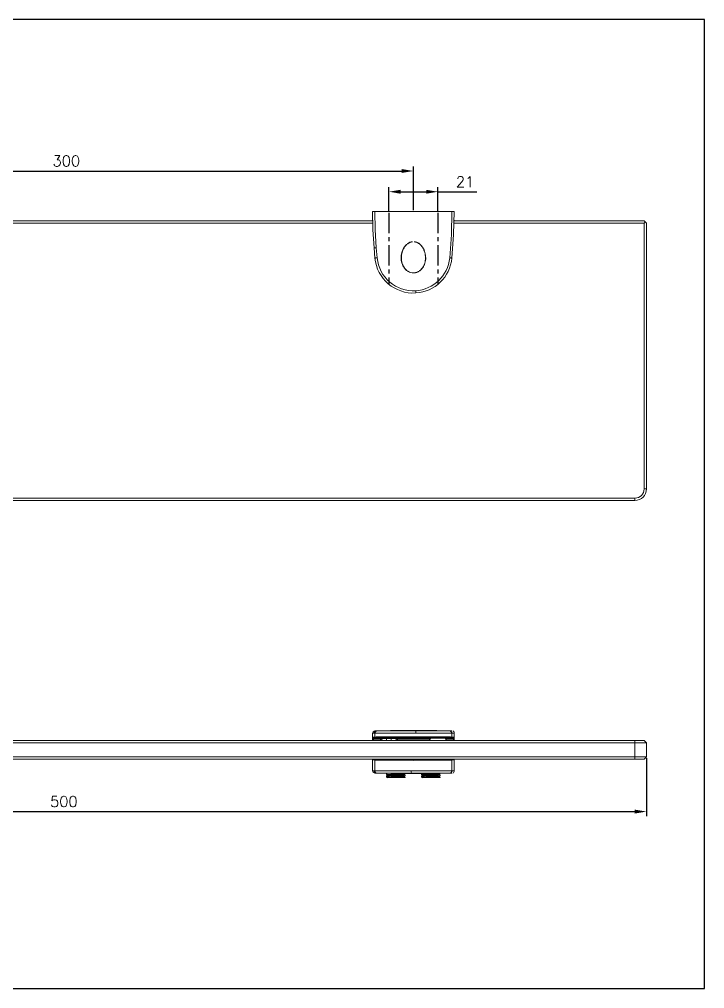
# Model space of a CAD drawing. Extents: x -166 to 422, y -3 to 413.
# Drawn here: x 128.2 to 422.3, y -3.1 to 412.7 of the extents above; entities that cross this region are included whole.
import ezdxf

# ---------------------------------------------------------------- set-up
doc = ezdxf.new("R2010")
doc.units = 0
doc.header["$LTSCALE"] = 23.1
doc.header["$MEASUREMENT"] = 0
doc.linetypes.add('CENTER', pattern=[0.6, 0.375, -0.075, 0.075, -0.075])
doc.layers.get('0').update_dxf_attribs({"linetype": 'CONTINUOUS'})
doc.layers.get('Defpoints').update_dxf_attribs({"linetype": 'CONTINUOUS'})
doc.styles.get("Standard").update_dxf_attribs({"font": 'txt.shx', "bigfont": 'whgtxt.shx'})
doc.dimstyles.get("Standard").update_dxf_attribs({"dimtxt": 2.5, "dimasz": 0.18, "dimexe": 0.18, "dimexo": 0.0625, "dimgap": 0.09, "dimtad": 0, "dimtih": 1, "dimtoh": 1, "dimdec": 4, "dimzin": 0, "dimdsep": 46, "dimtxsty": 'Standard', "dimcen": 0.09, "dimadec": 0, "dimazin": 0, "dimtp": 0.001, "dimtm": 0.001, "dimtfac": 1, "dimtdec": 4, "dimtofl": 0, "dimtmove": 0, "dimatfit": 0, "dimfxl": 0, "dimtolj": 1, "dimtzin": 0, "dimarcsym": 0})

# ---------------------------------------------------------------- blocks, each defined once
blk = doc.blocks.new('*D24')
at = {"color": 2, "lineweight": -2, "transparency": 16777216}
for p, q in [((-102.68, 95.83), (-102.68, 70.88)), ((397.32, 95.83), (397.32, 70.88)), ((-97.68, 72.88), (392.32, 72.88))]:
    blk.add_line(p, q, dxfattribs=at)
at = {"color": 2, "transparency": 16777216}
for points in [[(-97.68, 73.71), (-97.68, 72.04), (-102.68, 72.88)], [(392.32, 73.71), (392.32, 72.04), (397.32, 72.88)]]:
    blk.add_solid(points, dxfattribs=at)
at = {"layer": 'Defpoints', "color": 0, "transparency": 16777216}
for p in [(-102.68, 96.43), (397.32, 96.43), (397.32, 72.88)]:
    blk.add_point(p, dxfattribs=at)
at = {"color": 2, "transparency": 16777216, "insert": (147.32, 77.18), "char_height": 4.6, "attachment_point": 5}
blk.add_mtext('\\A1;500', dxfattribs=at)
blk = doc.blocks.new('*D28')
at = {"color": 2, "lineweight": -2, "transparency": 16777216}
for p, q in [((286.82, 330.32), (286.82, 340.79)), ((291.82, 338.79), (302.82, 338.79)), ((307.82, 330.32), (307.82, 340.79)), ((307.82, 338.79), (324.56, 338.79))]:
    blk.add_line(p, q, dxfattribs=at)
at = {"color": 2, "transparency": 16777216}
for points in [[(291.82, 339.62), (291.82, 337.95), (286.82, 338.79)], [(302.82, 339.62), (302.82, 337.95), (307.82, 338.79)]]:
    blk.add_solid(points, dxfattribs=at)
at = {"layer": 'Defpoints', "color": 0, "transparency": 16777216}
for p in [(307.82, 338.79), (286.82, 329.72), (307.82, 329.72)]:
    blk.add_point(p, dxfattribs=at)
at = {"color": 2, "transparency": 16777216, "insert": (319.49, 343.09), "char_height": 4.6, "attachment_point": 5}
blk.add_mtext('\\A1;21', dxfattribs=at)
blk = doc.blocks.new('*D29')
at = {"color": 2, "lineweight": -2, "transparency": 16777216}
for p, q in [((-2.68, 330.92), (-2.68, 349.68)), ((297.32, 330.92), (297.32, 349.68)), ((2.32, 347.68), (292.32, 347.68))]:
    blk.add_line(p, q, dxfattribs=at)
at = {"color": 2, "transparency": 16777216}
for points in [[(2.32, 348.52), (2.32, 346.85), (-2.68, 347.68)], [(292.32, 348.52), (292.32, 346.85), (297.32, 347.68)]]:
    blk.add_solid(points, dxfattribs=at)
at = {"layer": 'Defpoints', "color": 0, "transparency": 16777216}
for p in [(297.32, 347.68), (-2.68, 330.32), (297.32, 330.32)]:
    blk.add_point(p, dxfattribs=at)
at = {"color": 2, "transparency": 16777216, "insert": (148.39, 351.98), "char_height": 4.6, "attachment_point": 5}
blk.add_mtext('\\A1;300', dxfattribs=at)
blk = doc.blocks.new('A$C799D01EE')
at = {"color": 7, "linetype": 'Continuous', "lineweight": 15}
for points, knots in [([(12.97, 0.36), (13.01, 0.75), (13.1, 1.12), (13.31, 1.66), (13.39, 1.84), (13.58, 2.18), (13.68, 2.34), (14.02, 2.81), (14.28, 3.1), (14.85, 3.62), (15.16, 3.85), (15.81, 4.26), (16.16, 4.44), (16.87, 4.74), (17.23, 4.86), (17.97, 5.06), (18.35, 5.14), (19.12, 5.24), (19.5, 5.27), (20.27, 5.27), (20.65, 5.25), (21.42, 5.14), (21.8, 5.06), (22.53, 4.84), (22.89, 4.7), (23.59, 4.36), (23.92, 4.16), (24.38, 3.82), (24.53, 3.7), (24.82, 3.44), (24.96, 3.31), (25.36, 2.88), (25.58, 2.57), (25.87, 2.07), (25.96, 1.89), (26.11, 1.53), (26.17, 1.35), (26.27, 0.98), (26.31, 0.79), (26.37, 0.41), (26.38, 0.21), (26.38, -0.37), (26.33, -0.75), (26.13, -1.5), (25.99, -1.86), (25.7, -2.37), (25.6, -2.53), (25.37, -2.85), (25.25, -3), (24.86, -3.42), (24.57, -3.69), (23.94, -4.15), (23.61, -4.35), (22.92, -4.69), (22.56, -4.83), (21.82, -5.05), (21.44, -5.14), (20.67, -5.25), (20.29, -5.27), (19.52, -5.27), (19.13, -5.24), (18.36, -5.14), (17.98, -5.06), (17.24, -4.87), (16.88, -4.74), (16.17, -4.44), (15.83, -4.27), (15.17, -3.86), (14.86, -3.63), (14.29, -3.11), (14.02, -2.82), (13.57, -2.19), (13.38, -1.85), (13.1, -1.12), (13.01, -0.75), (12.97, -0.36)], [0, 0, 0, 0, 0.03125, 0.03125, 0.046875, 0.046875, 0.0625, 0.0625, 0.09375, 0.09375, 0.125, 0.125, 0.15625, 0.15625, 0.1875, 0.1875, 0.21875, 0.21875, 0.25, 0.25, 0.28125, 0.28125, 0.3125, 0.3125, 0.34375, 0.34375, 0.375, 0.375, 0.390625, 0.390625, 0.40625, 0.40625, 0.4375, 0.4375, 0.453125, 0.453125, 0.46875, 0.46875, 0.484375, 0.484375, 0.5, 0.5, 0.53125, 0.53125, 0.5625, 0.5625, 0.578125, 0.578125, 0.59375, 0.59375, 0.625, 0.625, 0.65625, 0.65625, 0.6875, 0.6875, 0.71875, 0.71875, 0.75, 0.75, 0.78125, 0.78125, 0.8125, 0.8125, 0.84375, 0.84375, 0.875, 0.875, 0.90625, 0.90625, 0.9375, 0.9375, 0.96875, 0.96875, 1, 1, 1, 1]), ([(13.04, -0.35), (13.08, -0.74), (13.17, -1.11), (13.45, -1.82), (13.64, -2.16), (14.09, -2.77), (14.35, -3.06), (14.91, -3.57), (15.22, -3.79), (15.87, -4.19), (16.21, -4.37), (16.91, -4.66), (17.27, -4.78), (18, -4.97), (18.38, -5.05), (19.13, -5.15), (19.51, -5.17), (20.27, -5.18), (20.65, -5.15), (21.41, -5.05), (21.78, -4.97), (22.51, -4.75), (22.87, -4.61), (23.55, -4.28), (23.88, -4.08), (24.5, -3.63), (24.79, -3.37), (25.17, -2.95), (25.29, -2.81), (25.52, -2.5), (25.62, -2.34), (25.91, -1.84), (26.05, -1.49), (26.25, -0.74), (26.3, -0.37), (26.3, 0.2), (26.29, 0.4), (26.24, 0.78), (26.2, 0.96), (26.04, 1.51), (25.89, 1.87), (25.51, 2.53), (25.28, 2.83), (24.89, 3.26), (24.76, 3.39), (24.47, 3.64), (24.32, 3.76), (23.86, 4.09), (23.53, 4.29), (22.84, 4.62), (22.49, 4.76), (21.76, 4.97), (21.39, 5.05), (20.64, 5.16), (20.26, 5.18), (19.5, 5.17), (19.12, 5.15), (18.37, 5.05), (17.99, 4.97), (17.26, 4.78), (16.9, 4.65), (16.2, 4.36), (15.86, 4.19), (15.21, 3.79), (14.91, 3.56), (14.34, 3.05), (14.08, 2.77), (13.75, 2.31), (13.64, 2.15), (13.46, 1.81), (13.38, 1.64), (13.17, 1.1), (13.08, 0.74), (13.04, 0.35)], [0, 0, 0, 0, 0.03125, 0.03125, 0.0625, 0.0625, 0.09375, 0.09375, 0.125, 0.125, 0.15625, 0.15625, 0.1875, 0.1875, 0.21875, 0.21875, 0.25, 0.25, 0.28125, 0.28125, 0.3125, 0.3125, 0.34375, 0.34375, 0.375, 0.375, 0.40625, 0.40625, 0.421875, 0.421875, 0.4375, 0.4375, 0.46875, 0.46875, 0.5, 0.5, 0.515625, 0.515625, 0.53125, 0.53125, 0.5625, 0.5625, 0.59375, 0.59375, 0.609375, 0.609375, 0.625, 0.625, 0.65625, 0.65625, 0.6875, 0.6875, 0.71875, 0.71875, 0.75, 0.75, 0.78125, 0.78125, 0.8125, 0.8125, 0.84375, 0.84375, 0.875, 0.875, 0.90625, 0.90625, 0.9375, 0.9375, 0.953125, 0.953125, 0.96875, 0.96875, 1, 1, 1, 1])]:
    blk.add_open_spline(points, degree=3, knots=knots, dxfattribs=at)
blk = doc.blocks.new('A$C41BA2DAD')
blk.add_lwpolyline([(-103.23, -187.07), (386.82, -187.07), (386.82, 159.43), (-103.23, 159.43)], close=True)

msp = doc.modelspace()

# ---------------------------------------------------------------- linework, layer by layer
at = {"color": 7, "linetype": 'Continuous', "lineweight": 15}
for p, q in [((279.824, 330.322), (280.797, 330.322)), ((313.851, 330.322), (314.824, 330.322)), ((14.728, 326.322), (279.9, 326.322)), ((314.728, 326.322), (396.324, 326.322)), ((396.824, 325.822), (396.324, 326.322)), ((397.324, 325.322), (396.824, 325.822)), ((397.324, 325.322), (397.324, 211.322)), ((280.794, 310.322), (280.415, 314.713)), ((392.324, 206.322), (-97.676, 206.322)), ((279.824, 106.454), (279.824, 103.426)), ((280.173, 104.431), (284.277, 104.431)), ((281.384, 107.454), (281.54, 107.455)), ((281.54, 107.455), (281.761, 107.455)), ((285.824, 104.428), (287.824, 104.428)), ((289.371, 104.431), (304.264, 104.431)), ((311.384, 104.431), (314.475, 104.431)), ((312.887, 107.455), (313.071, 107.455)), ((314.824, 106.454), (314.824, 103.426)), ((-97.676, 103.426), (392.324, 103.426)), ((280.157, 103.931), (280.157, 103.426)), ((314.491, 103.426), (314.491, 103.931)), ((392.324, 103.426), (396.324, 103.426)), ((397.324, 102.426), (396.324, 103.426)), ((397.324, 102.426), (397.324, 96.426)), ((397.324, 96.426), (396.324, 95.426)), ((392.324, 95.426), (-97.676, 95.426)), ((279.824, 95.426), (279.824, 90.398)), ((314.824, 95.426), (314.824, 90.398)), ((396.324, 95.426), (392.324, 95.426)), ((281.542, 89.398), (281.384, 89.398)), ((281.761, 89.398), (281.542, 89.398)), ((313.071, 89.398), (312.887, 89.398))]:
    msp.add_line(p, q, dxfattribs=at)
at = {"color": 1, "linetype": 'CENTER'}
for p, q in [((286.824, 329.722), (286.824, 299.062)), ((307.824, 329.722), (307.824, 299.062))]:
    msp.add_line(p, q, dxfattribs=at)
at = {"color": 2, "linetype": 'Continuous', "lineweight": 15}
for p, q in [((279.919, 325.322), (14.704, 325.322)), ((396.324, 325.322), (314.704, 325.322)), ((396.324, 325.322), (396.824, 325.822)), ((396.324, 211.322), (396.324, 325.322)), ((281.384, 314.787), (281.761, 310.416)), ((397.324, 211.322), (396.324, 211.322)), ((-97.676, 207.322), (392.324, 207.322)), ((392.324, 206.322), (392.324, 207.322)), ((280.794, 106.455), (280.415, 106.455)), ((280.794, 106.455), (280.794, 104.866)), ((285.824, 104.282), (285.824, 104.428)), ((287.824, 104.282), (285.824, 104.282)), ((285.824, 104.282), (285.824, 103.426)), ((287.824, 104.282), (287.824, 104.428)), ((287.824, 104.282), (287.824, 103.426)), ((313.854, 106.455), (313.854, 104.866)), ((392.324, 102.426), (-97.676, 102.426)), ((280.157, 103.931), (279.857, 103.931)), ((279.857, 103.426), (279.857, 103.931)), ((283.771, 103.931), (280.157, 103.931)), ((304.474, 103.931), (289.877, 103.931)), ((314.491, 103.931), (311.174, 103.931)), ((314.791, 103.931), (314.491, 103.931)), ((314.791, 103.931), (314.791, 103.426)), ((392.324, 102.426), (392.324, 103.426)), ((392.324, 96.426), (392.324, 102.426)), ((397.324, 102.426), (392.324, 102.426)), ((-97.676, 96.426), (392.324, 96.426)), ((392.324, 96.426), (392.324, 95.426)), ((392.324, 96.426), (397.324, 96.426)), ((284.277, 95.422), (280.173, 95.422)), ((280.794, 94.987), (280.794, 90.397)), ((285.824, 95.425), (285.824, 95.426)), ((286.324, 95.425), (285.824, 95.425)), ((286.324, 95.426), (286.324, 95.244)), ((293.324, 95.244), (293.324, 95.426)), ((301.324, 95.422), (293.324, 95.422)), ((301.324, 95.426), (301.324, 95.244)), ((308.324, 95.244), (308.324, 95.426)), ((314.475, 95.422), (311.384, 95.422)), ((313.854, 94.987), (313.854, 90.397)), ((280.415, 90.398), (280.794, 90.397)), ((281.351, 89.385), (281.43, 89.389)), ((281.542, 89.398), (282.08, 89.385)), ((282.08, 89.383), (282.123, 89.383)), ((285.835, 89.297), (282.851, 89.346)), ((284.776, 89.318), (285.516, 89.302)), ((285.516, 89.301), (285.835, 89.295)), ((285.824, 89.134), (285.824, 88.719)), ((285.824, 88.134), (285.824, 87.719)), ((290.849, 87.426), (286.322, 87.426)), ((290.849, 87.426), (293.824, 87.426)), ((293.824, 88.219), (293.824, 88.634)), ((293.824, 87.426), (293.824, 87.634)), ((299.949, 89.185), (294.702, 89.195)), ((299.939, 89.182), (300.844, 89.187)), ((300.824, 89.134), (300.824, 88.719)), ((300.824, 88.134), (300.824, 87.719)), ((305.849, 87.426), (301.322, 87.426)), ((305.849, 87.426), (308.824, 87.426)), ((308.824, 88.219), (308.824, 88.634)), ((308.824, 87.426), (308.824, 87.634)), ((311.797, 89.346), (309.347, 89.311)), ((312.525, 89.383), (312.569, 89.383)), ((312.568, 89.386), (313.342, 89.404))]:
    msp.add_line(p, q, dxfattribs=at)
at = {"color": 7, "linetype": 'Continuous', "lineweight": 15, "flags": 128}
for points in [[(280.415, 314.713), (279.972, 322.512), (279.824, 330.322)], [(314.824, 330.322), (314.587, 320.431), (313.854, 310.322)], [(279.863, 326.322), (279.859, 326.498), (279.858, 326.598), (279.857, 326.616)], [(280.797, 107.454), (280.944, 107.454), (281.384, 107.454)], [(284.212, 104.262), (284.235, 104.368), (284.263, 104.423), (284.275, 104.431), (284.277, 104.431)], [(284.277, 104.431), (284.283, 104.431), (285.824, 104.428)], [(287.824, 104.428), (288.996, 104.43), (289.371, 104.431)], [(289.436, 104.262), (289.413, 104.368), (289.385, 104.424), (289.373, 104.431), (289.371, 104.431)], [(304.264, 104.431), (304.518, 104.38), (304.58, 104.334), (304.619, 104.266), (304.623, 104.198), (304.603, 104.124), (304.543, 104.016), (304.474, 103.931)], [(311.174, 103.931), (311.082, 104.051), (311.037, 104.147), (311.024, 104.222), (311.037, 104.289), (311.084, 104.349), (311.192, 104.405), (311.384, 104.431)], [(313.421, 107.454), (313.616, 107.454), (313.851, 107.454)], [(281.384, 89.398), (280.944, 89.399), (280.797, 89.399)], [(296.438, 89.395), (295.254, 89.395), (292.681, 89.395), (290.239, 89.394), (288, 89.395), (286.024, 89.395), (284.371, 89.396), (283.083, 89.396), (282.22, 89.397), (281.761, 89.398)], [(312.887, 89.398), (312.566, 89.397), (311.762, 89.397), (310.552, 89.396), (308.963, 89.395), (307.046, 89.395), (304.85, 89.394), (302.443, 89.395), (298.769, 89.395), (297.837, 89.395), (296.904, 89.395), (296.438, 89.395)], [(313.851, 89.399), (313.616, 89.399), (313.421, 89.398)]]:
    msp.add_lwpolyline(points, dxfattribs=at)
at = {"color": 2, "linetype": 'Continuous', "lineweight": 15, "flags": 128}
for points in [[(280.797, 330.322), (280.944, 322.549), (281.384, 314.787)], [(312.887, 310.416), (313.616, 320.478), (313.851, 330.322)], [(280.415, 314.713), (280.433, 314.714), (280.488, 314.719), (280.577, 314.725), (280.697, 314.735), (280.843, 314.746), (281.011, 314.758), (281.193, 314.772), (281.384, 314.787)], [(280.794, 310.322), (280.813, 310.324), (280.867, 310.329), (280.956, 310.338), (281.076, 310.349), (281.222, 310.363), (281.389, 310.38), (281.571, 310.397), (281.761, 310.416)], [(313.854, 310.322), (313.835, 310.324), (313.781, 310.329), (313.692, 310.338), (313.572, 310.349), (313.426, 310.363), (313.259, 310.38), (313.077, 310.397), (312.887, 310.416)], [(298.352, 295.354), (298.351, 295.372), (298.347, 295.427), (298.342, 295.515), (298.334, 295.635), (298.325, 295.781), (298.315, 295.948), (298.303, 296.13), (298.292, 296.321)], [(280.415, 106.455), (279.972, 106.454), (279.824, 106.454)], [(298.352, 106.458), (297.539, 106.458), (297.133, 106.458), (296.728, 106.458), (295.125, 106.458), (292.393, 106.459), (289.8, 106.459), (287.422, 106.458), (285.324, 106.458), (283.568, 106.457), (282.2, 106.457), (281.282, 106.456), (280.794, 106.455)], [(281.761, 107.455), (282.22, 107.456), (283.083, 107.456), (284.371, 107.457), (286.024, 107.458), (288, 107.458), (290.239, 107.458), (292.681, 107.458), (295.254, 107.458), (296.763, 107.458), (297.145, 107.458), (297.526, 107.458), (298.292, 107.458)], [(298.292, 107.458), (299.23, 107.458), (302.914, 107.458), (305.286, 107.458), (307.434, 107.458), (309.292, 107.457), (310.813, 107.457), (311.947, 107.456), (312.67, 107.455), (312.887, 107.455)], [(313.854, 106.455), (313.623, 106.456), (312.855, 106.456), (311.649, 106.457), (310.034, 106.458), (308.06, 106.458), (305.779, 106.459), (303.261, 106.459), (299.348, 106.458), (298.352, 106.458)], [(314.824, 106.454), (314.587, 106.454), (313.854, 106.455)], [(285.824, 95.425), (284.283, 95.422), (284.277, 95.422)], [(279.824, 90.398), (279.972, 90.398), (280.415, 90.398)], [(280.794, 90.397), (281.282, 90.397), (282.2, 90.396), (283.568, 90.395), (285.324, 90.395), (287.422, 90.394), (289.8, 90.394), (292.393, 90.394), (295.125, 90.394), (296.383, 90.395)], [(282.123, 89.383), (282.252, 89.381), (282.535, 89.374), (282.942, 89.364), (283.423, 89.352), (283.925, 89.339), (284.392, 89.328), (284.776, 89.318)], [(286.174, 89.341), (286.087, 89.29), (285.832, 89.143)], [(285.832, 88.71), (286.087, 88.562), (286.322, 88.426)], [(286.341, 88.437), (286.087, 88.29), (285.832, 88.143)], [(285.832, 87.71), (286.087, 87.562), (286.341, 87.415)], [(291.374, 89.308), (290.845, 89.319), (290.493, 89.332), (290.283, 89.345), (290.236, 89.357), (290.357, 89.368), (290.633, 89.375), (291.035, 89.378), (291.123, 89.378)], [(291.123, 89.378), (293.284, 89.378), (295.539, 89.379), (296.682, 89.379), (297.828, 89.379), (298.972, 89.379), (301.297, 89.378), (303.525, 89.378)], [(294.709, 89.242), (293.005, 89.278), (291.374, 89.308)], [(293.307, 88.915), (293.562, 89.062), (293.816, 89.21)], [(293.307, 87.915), (293.562, 88.062), (293.816, 88.21)], [(293.816, 88.643), (293.561, 88.79), (293.326, 88.926)], [(293.816, 87.643), (293.562, 87.79), (293.326, 87.926)], [(296.025, 89.178), (298.68, 89.177), (300.197, 89.186)], [(296.383, 90.395), (296.878, 90.395), (297.869, 90.395), (298.858, 90.395), (302.76, 90.394), (305.317, 90.394), (307.648, 90.394), (309.684, 90.395), (311.372, 90.395), (312.658, 90.396), (313.512, 90.397), (313.854, 90.397)], [(303.274, 89.308), (301.265, 89.271), (299.939, 89.242)], [(300.832, 88.71), (301.087, 88.562), (301.322, 88.426)], [(301.341, 88.437), (301.087, 88.29), (300.832, 88.143)], [(300.832, 87.71), (301.087, 87.562), (301.341, 87.415)], [(303.525, 89.378), (304.002, 89.375), (304.285, 89.368), (304.411, 89.358), (304.367, 89.345), (304.16, 89.332), (303.813, 89.319), (303.365, 89.309), (303.274, 89.308)], [(308.307, 88.915), (308.562, 89.062), (308.816, 89.21)], [(308.307, 87.915), (308.562, 88.062), (308.816, 88.21)], [(308.816, 88.643), (308.561, 88.79), (308.326, 88.926)], [(308.816, 87.643), (308.562, 87.79), (308.326, 87.926)], [(309.872, 89.318), (310.253, 89.328), (310.722, 89.339), (311.224, 89.352), (311.704, 89.364), (312.108, 89.374), (312.393, 89.381), (312.525, 89.383)], [(313.854, 90.397), (314.587, 90.398), (314.824, 90.398)]]:
    msp.add_lwpolyline(points, dxfattribs=at)
at = {"color": 7, "linetype": 'Continuous', "lineweight": 15}
for centre, radius, start, end in [((125.389, 330.023), 189.432, 358.88045, 358.96957), ((297.324, 311.929), 16.608, 185.55516, 273.54749), ((297.324, 311.929), 16.608, 273.54755, 354.44483), ((392.324, 211.322), 5, 270, 0), ((280.824, 106.454), 1, 91.56968, 180), ((284.052, 104.058), 3.897, 174.51582, 181.87548), ((297.346, -453.623), 561.299, 88.36679, 91.6136), ((283.583, 104.641), 0.735, 284.83888, 328.92768), ((290.076, 104.656), 0.752, 211.5905, 254.64294), ((307.824, 625.731), 521.312, 269.60869, 270.39131), ((313.916, 106.68), 0.872, 6.69319, 71.29398), ((310.596, 104.058), 3.897, 358.12438, 5.48432), ((313.824, 106.454), 1, 0, 18.97499), ((285.824, 99.926), 4.5, 117.14505, 128.94244), ((287.824, 99.926), 4.5, 51.05756, 62.85495), ((307.824, 100.926), 4.5, 138.11543, 146.25101), ((307.824, 100.926), 4.5, 33.74899, 41.88457), ((280.824, 90.398), 1, 180, 268.43032), ((313.924, 90.209), 0.898, 287.69282, 11.86052)]:
    msp.add_arc(centre, radius, start, end, dxfattribs=at)
at = {"color": 2, "linetype": 'Continuous', "lineweight": 15}
for centre, radius, start, end in [((297.324, 311.927), 15.636, 185.54588, 273.5469), ((297.322, 311.929), 15.639, 273.55664, 354.44641), ((392.324, 211.322), 4, 270, 0), ((288.201, 104.166), 8.347, 176.1239, 181.61808), ((280.173, 104.731), 0.3, 180.0084, 245.61356), ((280.173, 104.731), 0.3, 245.61801, 269.98704), ((281.413, 106.456), 0.999, 91.68771, 180.07929), ((281.792, 106.458), 0.998, 91.77816, 180.12975), ((281.094, 104.865), 0.3, 179.92302, 269.809), ((285.923, 30.62), 73.662, 90.07701, 91.33075), ((287.742, 32.018), 72.264, 88.65712, 89.93512), ((293.97, 106.697), 4.388, 356.88376, 9.98759), ((312.856, 106.458), 0.998, 359.87028, 88.22094), ((313.554, 104.865), 0.3, 270.191, 0.07698), ((314.475, 104.731), 0.3, 270.01595, 359.99507), ((303.216, 104.102), 11.577, 359.14966, 3.1105), ((282.577, 95.384), 2.717, 179.1083, 185.53518), ((280.173, 95.122), 0.3, 90.01778, 179.9933), ((281.094, 94.987), 0.3, 90.19085, 180.07699), ((313.554, 94.987), 0.3, 359.92301, 89.80915), ((314.475, 95.122), 0.3, 67.14543, 89.9903), ((314.475, 95.122), 0.3, 0.00464, 67.14868), ((311.782, 95.398), 3.006, 354.7265, 0.53479), ((281.413, 90.397), 0.999, 179.92069, 268.31228), ((281.792, 90.395), 0.998, 179.87022, 268.22182), ((289.826, 392.94), 303.674, 268.40077, 268.6839), ((290.948, 76.393), 12.986, 88.98667, 92.75434), ((296.049, 348.003), 258.826, 269.49732, 269.99477), ((294.694, 89.579), 0.337, 272.55592, 322.65406), ((297.324, 221.272), 132.056, 268.86551, 271.13449), ((297.394, 614.809), 525.634, 269.8508, 270.27738), ((301.158, 90.156), 4.781, 177.13876, 189.15708), ((299.954, 89.579), 0.337, 217.34555, 267.44708), ((303.728, 77.535), 11.845, 87.14268, 91.0337), ((296.374, 674.2), 585.037, 271.207077, 271.322056), ((303.415, 448.264), 359.015, 271.3379, 271.57739), ((312.856, 90.395), 0.998, 271.77909, 0.12975)]:
    msp.add_arc(centre, radius, start, end, dxfattribs=at)
for centre, major_axis, ratio, start_param, end_param in [((486.428, 104.691), (206.604, 0), 0.0087142, 3.0446372, 3.1198123), ((297.324, 104.852), (16.608, 0), 0.0085692, 0.0969554, 3.0446372), ((108.22, 104.691), (206.604, 0), 0.0087142, 0.0217804, 0.0969554), ((486.428, 95.161), (206.604, 0), 0.0087142, 3.163373, 3.2385481), ((297.324, 95.001), (16.608, 0), 0.0085692, 3.2385481, 6.1862299), ((289.824, 95.261), (4, 0), 0.0087269, 2.6362321, 6.7885458), ((304.824, 95.261), (4, 0), 0.0087269, 2.6362321, 6.7885458), ((108.22, 95.161), (206.604, 0), 0.0087142, 6.1862299, 6.2614049)]:
    msp.add_ellipse(centre, major_axis=major_axis, ratio=ratio, start_param=start_param, end_param=end_param, dxfattribs=at)
at = {"color": 7, "linetype": 'Continuous', "lineweight": 15}
for centre, major_axis, start_param, end_param in [((486.428, 104.391), (206.304, 0), 3.0446372, 3.1198123), ((297.324, 104.552), (16.308, 0), 0.0969554, 3.0446372), ((108.22, 104.391), (206.304, 0), 0.0217804, 0.0969554), ((486.428, 95.461), (206.304, 0), 3.163373, 3.2385481), ((297.324, 95.301), (16.308, 0), 3.2385481, 6.1862299), ((108.22, 95.461), (206.304, 0), 6.1862299, 6.2614049)]:
    msp.add_ellipse(centre, major_axis=major_axis, ratio=0.0087269, start_param=start_param, end_param=end_param, dxfattribs=at)
msp.add_open_spline([(280.797, 330.322), (286.972, 330.322), (297.99, 330.322), (309.008, 330.322), (313.851, 330.322)], degree=3, knots=[0, 0, 0, 0, 0.5604108, 1, 1, 1, 1], dxfattribs=at)
at = {"color": 2, "linetype": 'Continuous', "lineweight": 15}
for points, knots in [([(285.835, 89.298), (285.612, 89.304), (284.997, 89.318), (284.733, 89.335), (285.116, 89.345), (286.22, 89.343), (287.879, 89.328), (289.176, 89.31), (289.824, 89.301)], [0, 0, 0, 0, 0.102803, 0.282343, 0.4618689, 0.6413293, 0.820671, 1, 1, 1, 1]), ([(293.773, 89.209), (293.721, 89.192), (293.604, 89.155), (292.717, 89.091), (291.397, 89.034), (289.823, 88.969), (288.257, 88.904), (286.912, 88.847), (286.067, 88.779), (285.724, 88.736), (285.856, 88.712), (285.875, 88.709)], [0, 0, 0, 0, 0.1031558, 0.2304984, 0.3528138, 0.4790549, 0.6052948, 0.7276111, 0.8549538, 0.9790455, 1, 1, 1, 1]), ([(293.773, 88.209), (293.721, 88.192), (293.604, 88.155), (292.717, 88.091), (291.397, 88.034), (289.823, 87.969), (288.257, 87.904), (286.912, 87.847), (286.067, 87.779), (285.724, 87.736), (285.856, 87.712), (285.875, 87.709)], [0, 0, 0, 0, 0.1031225, 0.2304661, 0.3527823, 0.4790244, 0.6052653, 0.7275825, 0.8549261, 0.9790187, 1, 1, 1, 1]), ([(285.824, 88.134), (285.883, 88.154), (286.003, 88.194), (286.928, 88.262), (288.252, 88.318), (289.825, 88.384), (291.391, 88.449), (292.737, 88.505), (293.581, 88.574), (293.925, 88.617), (293.792, 88.641), (293.773, 88.644)], [0, 0, 0, 0, 0.1215323, 0.2462484, 0.3660418, 0.489678, 0.6133153, 0.7331078, 0.8578239, 0.9793564, 1, 1, 1, 1]), ([(293.27, 87.915), (293.225, 87.899), (293.123, 87.862), (292.35, 87.798), (291.198, 87.742), (289.824, 87.676), (288.452, 87.611), (287.295, 87.555), (286.488, 87.487), (286.383, 87.446), (286.331, 87.426)], [0, 0, 0, 0, 0.1041478, 0.2343946, 0.3594955, 0.4886145, 0.6177335, 0.7428345, 0.8730812, 1, 1, 1, 1]), ([(293.27, 88.915), (293.225, 88.899), (293.123, 88.862), (292.35, 88.798), (291.197, 88.742), (289.824, 88.676), (288.451, 88.611), (287.298, 88.555), (286.525, 88.491), (286.423, 88.454), (286.378, 88.437)], [0, 0, 0, 0, 0.1066085, 0.2398887, 0.3679033, 0.5000295, 0.6321557, 0.7601704, 0.8934506, 1, 1, 1, 1]), ([(289.824, 89.301), (290.472, 89.291), (291.769, 89.271), (293.422, 89.238), (294.516, 89.209), (294.887, 89.19), (294.616, 89.183), (294.001, 89.187), (293.779, 89.188)], [0, 0, 0, 0, 0.1796575, 0.3594108, 0.5392308, 0.7189924, 0.8986657, 1, 1, 1, 1]), ([(290.849, 87.426), (291.499, 87.452), (292.649, 87.498), (293.579, 87.573), (293.925, 87.617), (293.792, 87.641), (293.773, 87.644)], [0, 0, 0, 0, 0.3775564, 0.6685161, 0.9520486, 1, 1, 1, 1]), ([(300.797, 89.188), (300.603, 89.187), (300.018, 89.183), (299.763, 89.19), (300.133, 89.209), (301.228, 89.238), (302.88, 89.271), (304.176, 89.291), (304.824, 89.301)], [0, 0, 0, 0, 0.0903696, 0.2723695, 0.4544079, 0.6363959, 0.8182245, 1, 1, 1, 1]), ([(308.773, 89.209), (308.721, 89.192), (308.604, 89.155), (307.717, 89.091), (306.397, 89.034), (304.823, 88.969), (303.257, 88.904), (301.912, 88.847), (301.067, 88.779), (300.724, 88.736), (300.856, 88.712), (300.875, 88.709)], [0, 0, 0, 0, 0.1031558, 0.2304984, 0.3528138, 0.4790549, 0.6052948, 0.7276111, 0.8549538, 0.9790455, 1, 1, 1, 1]), ([(308.773, 88.209), (308.721, 88.192), (308.604, 88.155), (307.717, 88.091), (306.397, 88.034), (304.823, 87.969), (303.257, 87.904), (301.912, 87.847), (301.067, 87.779), (300.724, 87.736), (300.856, 87.712), (300.875, 87.709)], [0, 0, 0, 0, 0.1031225, 0.2304661, 0.3527823, 0.4790244, 0.6052653, 0.7275825, 0.8549261, 0.9790187, 1, 1, 1, 1]), ([(300.875, 89.144), (300.919, 89.161), (301.009, 89.194), (301.57, 89.231), (301.852, 89.249)], [0, 0, 0, 0, 0.4959075, 1, 1, 1, 1]), ([(300.875, 88.144), (300.927, 88.161), (301.044, 88.198), (301.931, 88.262), (303.251, 88.318), (304.826, 88.384), (306.391, 88.449), (307.737, 88.505), (308.581, 88.574), (308.925, 88.617), (308.792, 88.641), (308.773, 88.644)], [0, 0, 0, 0, 0.1030901, 0.2304245, 0.3527328, 0.4789646, 0.6051975, 0.7275048, 0.8548391, 0.978923, 1, 1, 1, 1]), ([(308.27, 87.915), (308.225, 87.899), (308.123, 87.862), (307.35, 87.798), (306.198, 87.742), (304.824, 87.676), (303.452, 87.611), (302.295, 87.555), (301.488, 87.487), (301.383, 87.446), (301.331, 87.426)], [0, 0, 0, 0, 0.1041478, 0.2343946, 0.3594955, 0.4886145, 0.6177335, 0.7428345, 0.8730812, 1, 1, 1, 1]), ([(308.27, 88.915), (308.225, 88.899), (308.123, 88.862), (307.35, 88.798), (306.197, 88.742), (304.824, 88.676), (303.451, 88.611), (302.298, 88.555), (301.525, 88.491), (301.423, 88.454), (301.378, 88.437)], [0, 0, 0, 0, 0.1066085, 0.2398887, 0.3679033, 0.5000295, 0.6321557, 0.7601704, 0.8934506, 1, 1, 1, 1]), ([(304.824, 89.301), (305.472, 89.31), (306.769, 89.328), (308.43, 89.343), (309.533, 89.345), (309.916, 89.335), (309.646, 89.318), (309.021, 89.303), (308.788, 89.298)], [0, 0, 0, 0, 0.1786291, 0.3573409, 0.5361294, 0.7148777, 0.8935371, 1, 1, 1, 1]), ([(305.849, 87.426), (306.499, 87.452), (307.649, 87.498), (308.579, 87.573), (308.925, 87.617), (308.792, 87.641), (308.773, 87.644)], [0, 0, 0, 0, 0.3775564, 0.6685161, 0.9520486, 1, 1, 1, 1])]:
    msp.add_open_spline(points, degree=3, knots=knots, dxfattribs=at)
msp.add_open_spline([(285.824, 89.134), (285.875, 89.144)], degree=1, dxfattribs=at)

# ---------------------------------------------------------------- block references
at = {"xscale": 1.2, "yscale": 1.2, "zscale": 1.2}
msp.add_blockref('A$C41BA2DAD', (-41.91, 221.414), dxfattribs=at)
at = {"rotation": 270}
msp.add_blockref('A$C799D01EE', (297.324, 330.322), dxfattribs=at)

# ---------------------------------------------------------------- dimensions: what is measured, and where the dimension line sits
for base, p1, p2, override, picture, middle in [((297.324, 347.684), (-2.676, 330.322), (297.324, 330.322), {"dimscale": 2, "dimtxt": 2.3, "dimasz": 2.5, "dimexe": 1, "dimexo": 0.3, "dimgap": 1, "dimtad": 1, "dimtih": 0, "dimtoh": 0, "dimdec": 0, "dimcen": 0, "dimclrd": 2, "dimclre": 2, "dimclrt": 2, "dimtp": 0.1, "dimtm": 0, "dimtfac": 0.5, "dimtdec": 2, "dimatfit": 3}, '*D29', (148.394, 347.684)), ((307.824, 338.785), (286.824, 329.722), (307.824, 329.722), {"dimscale": 2, "dimtxt": 2.3, "dimasz": 2.5, "dimexe": 1, "dimexo": 0.3, "dimgap": 1, "dimtad": 1, "dimtih": 0, "dimtoh": 0, "dimdec": 2, "dimlfac": 1, "dimzin": 8, "dimcen": 0, "dimclrd": 2, "dimclre": 2, "dimclrt": 2, "dimtp": 0.1, "dimtm": 0, "dimtfac": 0.5, "dimtdec": 2, "dimtofl": 1, "dimatfit": 3}, '*D28', (319.491, 338.785))]:
    dim = msp.add_linear_dim(base=base, p1=p1, p2=p2, dimstyle='Standard', override=override)
    dim.commit()
    dim.dimension.update_dxf_attribs({"geometry": picture, "text_midpoint": middle, "dimtype": 160})
dim = msp.add_linear_dim(base=(397.324, 72.877), p1=(-102.676, 96.426), p2=(397.324, 96.426), dimstyle='Standard', override={"dimscale": 2, "dimtxt": 2.3, "dimasz": 2.5, "dimexe": 1, "dimexo": 0.3, "dimgap": 1, "dimtad": 1, "dimtih": 0, "dimtoh": 0, "dimdec": 2, "dimlfac": 1, "dimzin": 8, "dimcen": 0, "dimclrd": 2, "dimclre": 2, "dimclrt": 2, "dimtp": 0.1, "dimtm": 0, "dimtfac": 0.5, "dimtdec": 2, "dimtofl": 1, "dimatfit": 3})
dim.commit()
dim.dimension.update_dxf_attribs({"geometry": '*D24', "text_midpoint": (147.324, 77.177)})

doc.saveas('drawing.dxf')
